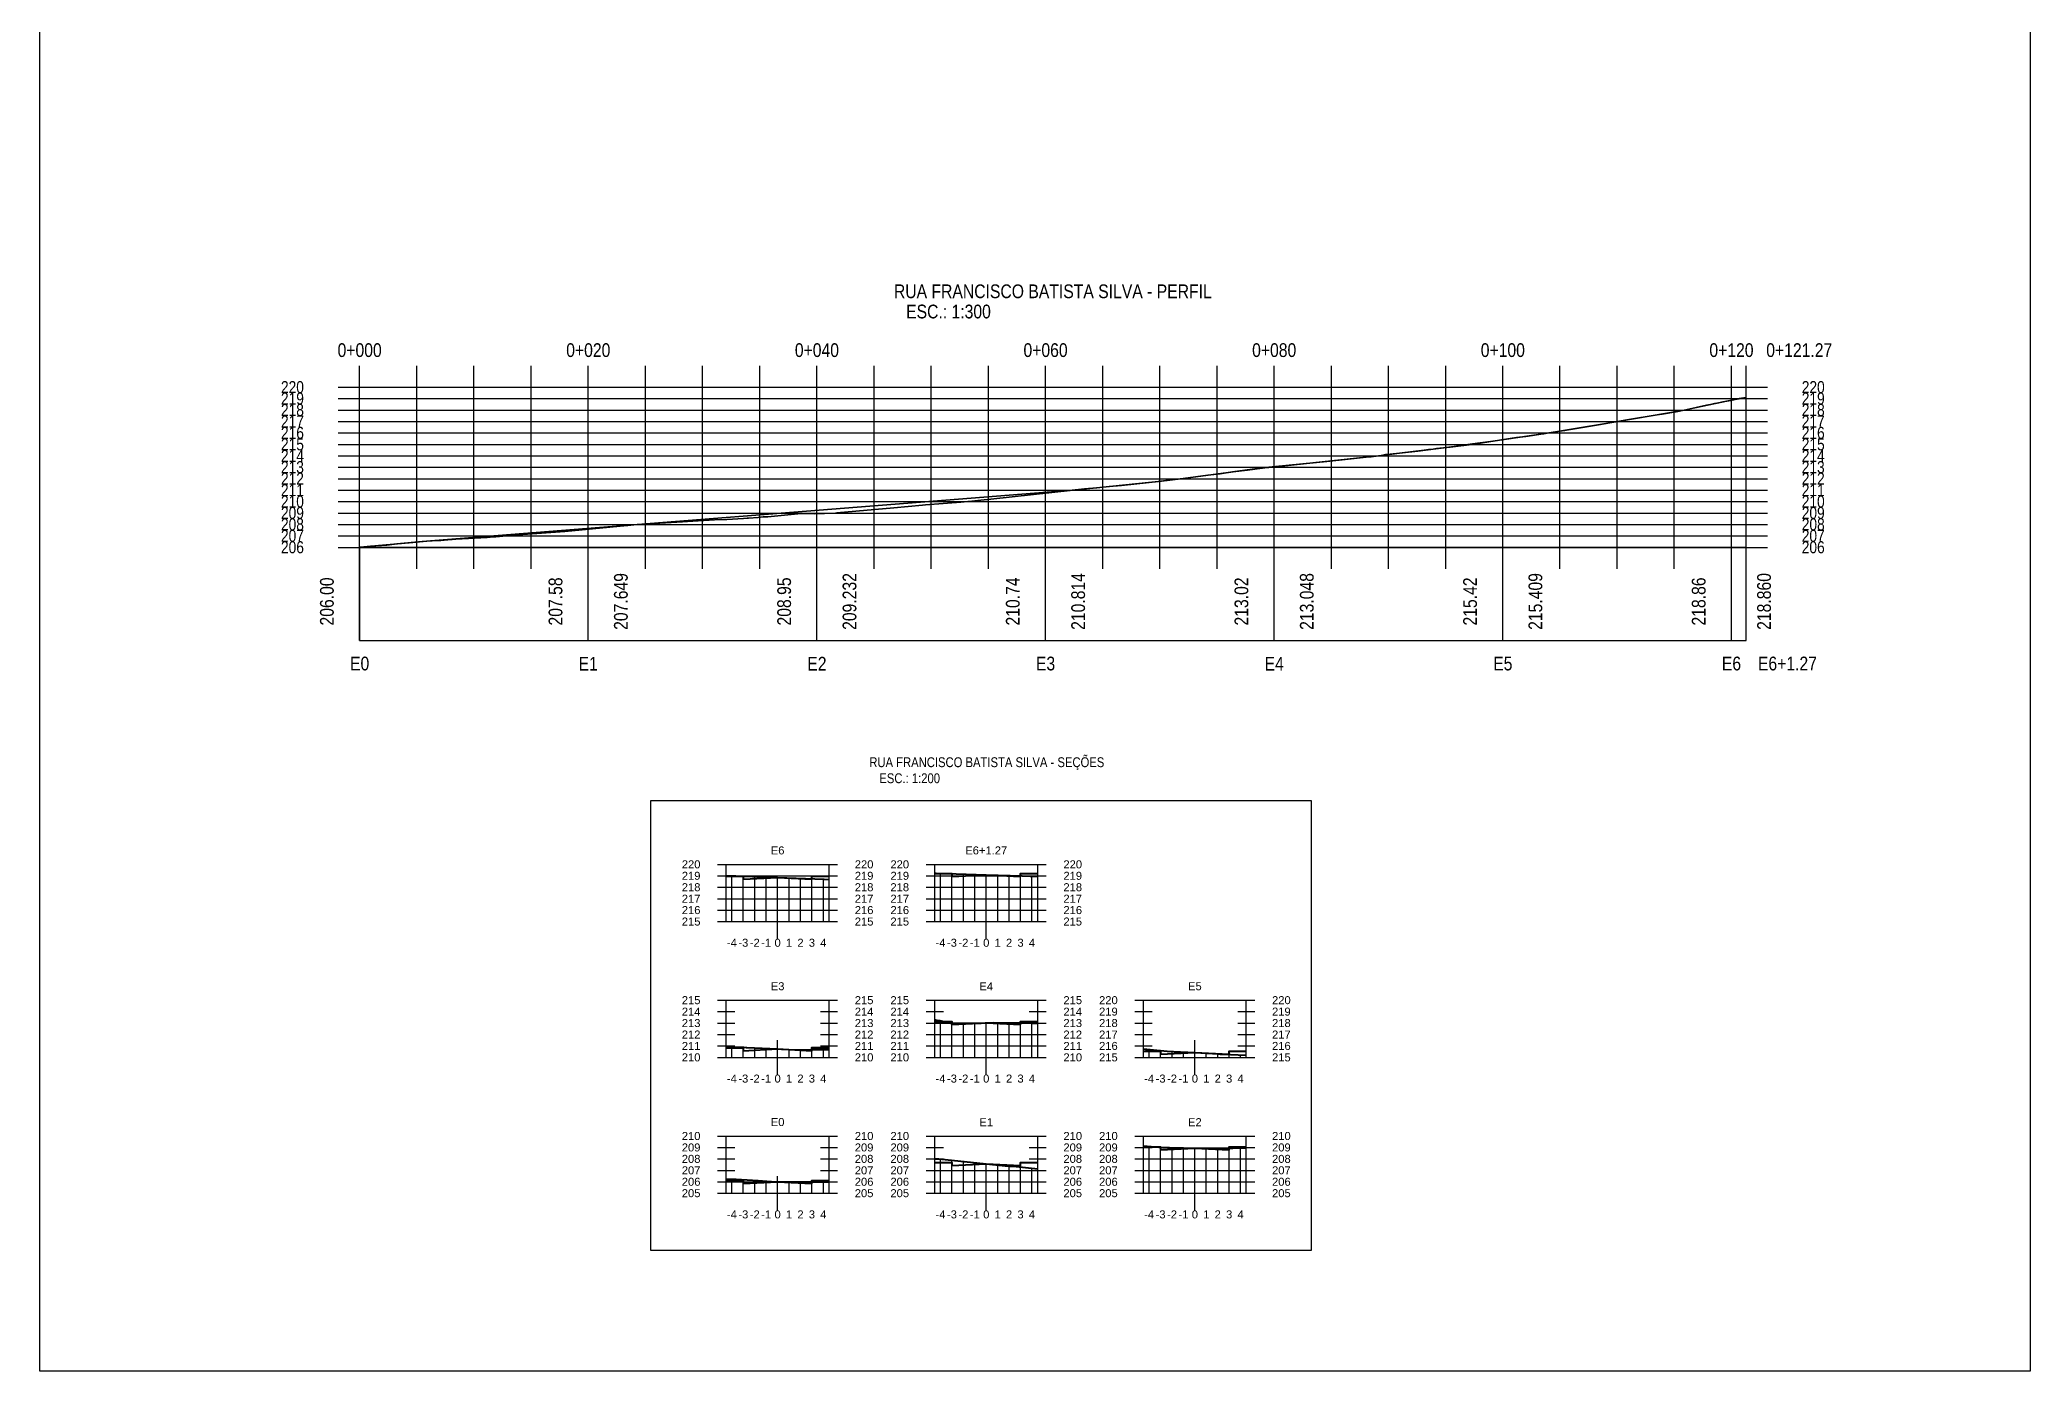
# Model space of a CAD drawing. Header units: feet. Extents: x 203667 to 205527, y 9204857 to 9205156.
# Drawn here: x 204513.6 to 204687.7, y 9204857.3 to 9204973.7 of the extents above; entities that cross this region are included whole.
import ezdxf

# ---------------------------------------------------------------- set-up
doc = ezdxf.new("R2010")
doc.units = ezdxf.units.FT
doc.header["$LTSCALE"] = 0.3
doc.header["$MEASUREMENT"] = 0
for name, color, linetype, lineweight in [('C-ROAD-PROF', 1, 'Continuous', 35), ('Cotas Acessibilidade', 5, 'Continuous', 25), ('Cotas Calçadas', 7, 'Continuous', 25)]:
    doc.layers.add(name, color=color, linetype=linetype, lineweight=lineweight)
for name, color, linetype in [('C-ROAD-PROF-GRID-MAJR', 8, 'Continuous'), ('C-ROAD-PROF-GRID-MINR', 8, 'Continuous'), ('C-ROAD-PROF-TEXT', 7, 'Continuous'), ('C-ROAD-PROF-TICK', 7, 'Continuous'), ('C-ROAD-PROF-TITL', 7, 'Continuous'), ('C-ROAD-PROF-TTLB', 5, 'Continuous'), ('C-ROAD-SCTN-GRID', 7, 'Continuous'), ('C-ROAD-SCTN-TEXT', 7, 'Continuous'), ('C-ROAD-SCTN-TICK', 7, 'Continuous'), ('C-ROAD-SCTN-TITL', 92, 'Continuous'), ('C1-HM-CURVA_MESTRA', 5, 'Continuous')]:
    doc.layers.add(name, color=color, linetype=linetype)
doc.styles.add('Arial', font='arial.ttf')
doc.styles.add('TARCISIO', font='swissci.ttf')

msp = doc.modelspace()

# ---------------------------------------------------------------- linework, layer by layer
at = {"layer": 'C-ROAD-PROF', "color": 1, "linetype": 'Continuous', "lineweight": 35, "flags": 128}
msp.add_lwpolyline([(204541.548, 9204929.373), (204541.638, 9204929.373), (204541.647, 9204929.373), (204542.498, 9204929.469), (204543.929, 9204929.55), (204544.584, 9204929.639), (204544.805, 9204929.666), (204547.024, 9204929.875), (204547.107, 9204929.885), (204547.756, 9204929.93), (204547.896, 9204929.942), (204548.656, 9204929.984), (204549.55, 9204930.043), (204549.656, 9204930.055), (204549.953, 9204930.095), (204552.701, 9204930.231), (204552.973, 9204930.252), (204553.26, 9204930.278), (204553.45, 9204930.292), (204554.394, 9204930.372), (204554.672, 9204930.396), (204555.428, 9204930.453), (204559.487, 9204930.745), (204564.944, 9204931.287), (204564.987, 9204931.291), (204565.066, 9204931.3), (204565.27, 9204931.32), (204565.827, 9204931.372), (204569.798, 9204931.614), (204570.222, 9204931.641), (204572.578, 9204931.769), (204573.658, 9204931.813), (204575.132, 9204931.899), (204575.436, 9204931.921), (204575.557, 9204931.927), (204576.397, 9204931.994), (204576.858, 9204932.027), (204577.245, 9204932.049), (204580.168, 9204932.327), (204581.301, 9204932.312), (204581.848, 9204932.332), (204581.98, 9204932.334), (204582.21, 9204932.337), (204583.169, 9204932.372), (204583.182, 9204932.372), (204583.286, 9204932.376), (204588.285, 9204932.833), (204590.784, 9204933.055), (204591.05, 9204933.078), (204594.124, 9204933.32), (204594.739, 9204933.369), (204594.777, 9204933.37), (204594.843, 9204933.372), (204595.873, 9204933.484), (204596.756, 9204933.594), (204603.971, 9204934.372), (204604.127, 9204934.393), (204604.132, 9204934.393), (204604.14, 9204934.394), (204604.262, 9204934.408), (204604.274, 9204934.408), (204604.54, 9204934.434), (204606.284, 9204934.609), (204611.678, 9204935.168), (204613.368, 9204935.372), (204617.963, 9204935.963), (204618.965, 9204936.093), (204619.216, 9204936.124), (204620.501, 9204936.282), (204621.005, 9204936.366), (204621.067, 9204936.366), (204621.261, 9204936.372), (204621.29, 9204936.374), (204621.333, 9204936.374), (204621.377, 9204936.375), (204621.396, 9204936.375), (204625.733, 9204936.837), (204629.578, 9204937.246), (204630.037, 9204937.294), (204630.242, 9204937.316), (204630.713, 9204937.372), (204630.718, 9204937.372), (204630.734, 9204937.375), (204630.8, 9204937.377), (204631.296, 9204937.481), (204631.686, 9204937.518), (204632.506, 9204937.6), (204634.673, 9204937.878), (204635.059, 9204937.918), (204635.445, 9204937.968), (204635.755, 9204938.007), (204636.929, 9204938.134), (204638.823, 9204938.372), (204642.752, 9204938.982), (204643.562, 9204939.076), (204644.142, 9204939.157), (204644.878, 9204939.264), (204645.136, 9204939.302), (204645.57, 9204939.372), (204646.953, 9204939.586), (204649.907, 9204940.092), (204651.576, 9204940.372), (204652.388, 9204940.511), (204655.226, 9204940.976), (204655.493, 9204941.022), (204655.835, 9204941.082), (204656.643, 9204941.223), (204656.698, 9204941.231), (204656.86, 9204941.252), (204657.407, 9204941.372), (204657.937, 9204941.495), (204662.233, 9204942.372), (204662.822, 9204942.473)], dxfattribs=at)
at = {"layer": 'C-ROAD-PROF', "color": 5, "linetype": 'Continuous', "lineweight": 35, "flags": 128}
msp.add_lwpolyline([(204541.548, 9204929.373), (204542.271, 9204929.447), (204542.521, 9204929.471), (204546.549, 9204929.832), (204547.01, 9204929.871), (204601.703, 9204934.199), (204602.784, 9204934.287), (204603.864, 9204934.378), (204604.945, 9204934.475), (204606.025, 9204934.575), (204607.106, 9204934.679), (204608.186, 9204934.788), (204609.267, 9204934.901), (204610.347, 9204935.019), (204611.428, 9204935.14), (204612.508, 9204935.266), (204613.589, 9204935.396), (204614.669, 9204935.53), (204615.749, 9204935.669), (204616.83, 9204935.812), (204617.91, 9204935.959), (204618.991, 9204936.11), (204620.047, 9204936.26), (204620.254, 9204936.287), (204620.461, 9204936.31), (204626.151, 9204936.889), (204627.743, 9204937.055), (204629.335, 9204937.227), (204630.927, 9204937.406), (204632.519, 9204937.593), (204634.111, 9204937.786), (204635.702, 9204937.986), (204637.294, 9204938.194), (204638.886, 9204938.408), (204640.478, 9204938.629), (204642.07, 9204938.857), (204643.662, 9204939.092), (204645.254, 9204939.334), (204646.846, 9204939.584), (204648.438, 9204939.84), (204650.029, 9204940.103), (204651.621, 9204940.373), (204657.272, 9204941.343), (204657.419, 9204941.37), (204657.566, 9204941.401), (204659.361, 9204941.792), (204659.719, 9204941.869), (204660.076, 9204941.944), (204660.433, 9204942.017), (204660.79, 9204942.088), (204661.147, 9204942.157), (204661.505, 9204942.224), (204661.862, 9204942.289), (204662.219, 9204942.352), (204662.822, 9204942.456)], dxfattribs=at)
at = {"layer": 'C-ROAD-PROF', "color": 5, "linetype": 'Continuous', "lineweight": 40, "ltscale": 2}
for points in [[(204573.601, 9204900.622), (204575.101, 9204900.622), (204575.101, 9204900.363), (204578.11, 9204900.512), (204581.101, 9204900.362), (204581.101, 9204900.628), (204582.601, 9204900.628)], [(204591.851, 9204900.862), (204593.351, 9204900.862), (204593.351, 9204900.603), (204596.36, 9204900.752), (204599.351, 9204900.602), (204599.351, 9204900.868), (204600.851, 9204900.868)], [(204591.851, 9204887.908), (204593.351, 9204887.908), (204593.351, 9204887.649), (204596.36, 9204887.798), (204599.351, 9204887.648), (204599.351, 9204887.914), (204600.851, 9204887.914)], [(204573.601, 9204885.626), (204575.101, 9204885.626), (204575.101, 9204885.366), (204578.11, 9204885.515), (204581.101, 9204885.366), (204581.101, 9204885.631), (204582.601, 9204885.631)], [(204610.101, 9204885.31), (204611.601, 9204885.31), (204611.601, 9204885.051), (204614.61, 9204885.2), (204617.601, 9204885.05), (204617.601, 9204885.315), (204619.101, 9204885.315)], [(204610.101, 9204876.961), (204611.601, 9204876.961), (204611.601, 9204876.702), (204614.61, 9204876.851), (204617.601, 9204876.701), (204617.601, 9204876.967), (204619.101, 9204876.967)], [(204591.851, 9204875.589), (204593.351, 9204875.589), (204593.351, 9204875.33), (204596.36, 9204875.479), (204599.351, 9204875.33), (204599.351, 9204875.595), (204600.851, 9204875.595)], [(204573.601, 9204874.013), (204575.101, 9204874.013), (204575.101, 9204873.754), (204578.11, 9204873.903), (204581.101, 9204873.753), (204581.101, 9204874.019), (204582.601, 9204874.019)]]:
    msp.add_lwpolyline(points, dxfattribs=at)
at = {"layer": 'C-ROAD-PROF-GRID-MAJR', "color": 8, "linetype": 'Continuous', "lineweight": -3}
for p, q in [((204541.548, 9204943.372), (204662.822, 9204943.372)), ((204541.548, 9204929.372), (204541.548, 9204943.372)), ((204561.548, 9204929.372), (204561.548, 9204943.372)), ((204581.548, 9204929.372), (204581.548, 9204943.372)), ((204601.548, 9204929.372), (204601.548, 9204943.372)), ((204621.548, 9204929.372), (204621.548, 9204943.372)), ((204641.548, 9204929.372), (204641.548, 9204943.372)), ((204661.548, 9204929.372), (204661.548, 9204943.372)), ((204662.822, 9204929.372), (204662.822, 9204943.372)), ((204541.548, 9204942.372), (204662.822, 9204942.372)), ((204541.548, 9204941.372), (204662.822, 9204941.372)), ((204541.548, 9204940.372), (204662.822, 9204940.372)), ((204541.548, 9204939.372), (204662.822, 9204939.372)), ((204541.548, 9204938.372), (204662.822, 9204938.372)), ((204541.548, 9204937.372), (204662.822, 9204937.372)), ((204541.548, 9204936.372), (204662.822, 9204936.372)), ((204541.548, 9204935.372), (204662.822, 9204935.372)), ((204541.548, 9204934.372), (204662.822, 9204934.372)), ((204541.548, 9204933.372), (204662.822, 9204933.372)), ((204541.548, 9204932.372), (204662.822, 9204932.372)), ((204541.548, 9204931.372), (204662.822, 9204931.372)), ((204541.548, 9204930.372), (204662.822, 9204930.372)), ((204541.548, 9204929.372), (204662.822, 9204929.372))]:
    msp.add_line(p, q, dxfattribs=at)
at = {"layer": 'C-ROAD-PROF-GRID-MINR', "color": 8, "linetype": 'Continuous', "lineweight": -3}
for p, q in [((204546.548, 9204929.372), (204546.548, 9204943.372)), ((204551.548, 9204929.372), (204551.548, 9204943.372)), ((204556.548, 9204929.372), (204556.548, 9204943.372)), ((204566.548, 9204929.372), (204566.548, 9204943.372)), ((204571.548, 9204929.372), (204571.548, 9204943.372)), ((204576.548, 9204929.372), (204576.548, 9204943.372)), ((204586.548, 9204929.372), (204586.548, 9204943.372)), ((204591.548, 9204929.372), (204591.548, 9204943.372)), ((204596.548, 9204929.372), (204596.548, 9204943.372)), ((204606.548, 9204929.372), (204606.548, 9204943.372)), ((204611.548, 9204929.372), (204611.548, 9204943.372)), ((204616.548, 9204929.372), (204616.548, 9204943.372)), ((204626.548, 9204929.372), (204626.548, 9204943.372)), ((204631.548, 9204929.372), (204631.548, 9204943.372)), ((204636.548, 9204929.372), (204636.548, 9204943.372)), ((204646.548, 9204929.372), (204646.548, 9204943.372)), ((204651.548, 9204929.372), (204651.548, 9204943.372)), ((204656.548, 9204929.372), (204656.548, 9204943.372))]:
    msp.add_line(p, q, dxfattribs=at)
at = {"layer": 'C-ROAD-PROF-TEXT', "color": 7, "linetype": 'Continuous', "lineweight": -3}
for p, q in [((204541.548, 9204941.497), (204541.548, 9204945.247)), ((204546.548, 9204941.497), (204546.548, 9204945.247)), ((204551.548, 9204941.497), (204551.548, 9204945.247)), ((204556.548, 9204941.497), (204556.548, 9204945.247)), ((204561.548, 9204941.497), (204561.548, 9204945.247)), ((204566.548, 9204941.497), (204566.548, 9204945.247)), ((204571.548, 9204941.497), (204571.548, 9204945.247)), ((204576.548, 9204941.497), (204576.548, 9204945.247)), ((204581.548, 9204941.497), (204581.548, 9204945.247)), ((204586.548, 9204941.497), (204586.548, 9204945.247)), ((204591.548, 9204941.497), (204591.548, 9204945.247)), ((204596.548, 9204941.497), (204596.548, 9204945.247)), ((204601.548, 9204941.497), (204601.548, 9204945.247)), ((204606.548, 9204941.497), (204606.548, 9204945.247)), ((204611.548, 9204941.497), (204611.548, 9204945.247)), ((204616.548, 9204941.497), (204616.548, 9204945.247)), ((204621.548, 9204941.497), (204621.548, 9204945.247)), ((204626.548, 9204941.497), (204626.548, 9204945.247)), ((204631.548, 9204941.497), (204631.548, 9204945.247)), ((204636.548, 9204941.497), (204636.548, 9204945.247)), ((204641.548, 9204941.497), (204641.548, 9204945.247)), ((204646.548, 9204941.497), (204646.548, 9204945.247)), ((204651.548, 9204941.497), (204651.548, 9204945.247)), ((204656.548, 9204941.497), (204656.548, 9204945.247)), ((204661.548, 9204941.497), (204661.548, 9204945.247)), ((204662.822, 9204941.497), (204662.822, 9204945.247)), ((204539.673, 9204943.372), (204543.423, 9204943.372)), ((204660.947, 9204943.372), (204664.697, 9204943.372)), ((204539.673, 9204942.372), (204543.423, 9204942.372)), ((204539.673, 9204941.372), (204543.423, 9204941.372)), ((204660.947, 9204942.372), (204664.697, 9204942.372)), ((204660.947, 9204941.372), (204664.697, 9204941.372)), ((204539.673, 9204940.372), (204543.423, 9204940.372)), ((204660.947, 9204940.372), (204664.697, 9204940.372)), ((204539.673, 9204939.372), (204543.423, 9204939.372)), ((204539.673, 9204938.372), (204543.423, 9204938.372)), ((204660.947, 9204939.372), (204664.697, 9204939.372)), ((204660.947, 9204938.372), (204664.697, 9204938.372)), ((204539.673, 9204937.372), (204543.423, 9204937.372)), ((204539.673, 9204936.372), (204543.423, 9204936.372)), ((204660.947, 9204937.372), (204664.697, 9204937.372)), ((204660.947, 9204936.372), (204664.697, 9204936.372)), ((204539.673, 9204935.372), (204543.423, 9204935.372)), ((204539.673, 9204934.372), (204543.423, 9204934.372)), ((204660.947, 9204935.372), (204664.697, 9204935.372)), ((204660.947, 9204934.372), (204664.697, 9204934.372)), ((204539.673, 9204933.372), (204543.423, 9204933.372)), ((204660.947, 9204933.372), (204664.697, 9204933.372)), ((204539.673, 9204932.372), (204543.423, 9204932.372)), ((204539.673, 9204931.372), (204543.423, 9204931.372)), ((204541.548, 9204927.497), (204541.548, 9204931.247)), ((204546.548, 9204927.497), (204546.548, 9204931.247)), ((204551.548, 9204927.497), (204551.548, 9204931.247)), ((204556.548, 9204927.497), (204556.548, 9204931.247)), ((204561.548, 9204927.497), (204561.548, 9204931.247)), ((204566.548, 9204927.497), (204566.548, 9204931.247)), ((204571.548, 9204927.497), (204571.548, 9204931.247)), ((204576.548, 9204927.497), (204576.548, 9204931.247)), ((204581.548, 9204927.497), (204581.548, 9204931.247)), ((204586.548, 9204927.497), (204586.548, 9204931.247)), ((204591.548, 9204927.497), (204591.548, 9204931.247)), ((204596.548, 9204927.497), (204596.548, 9204931.247)), ((204601.548, 9204927.497), (204601.548, 9204931.247)), ((204606.548, 9204927.497), (204606.548, 9204931.247)), ((204611.548, 9204927.497), (204611.548, 9204931.247)), ((204616.548, 9204927.497), (204616.548, 9204931.247)), ((204621.548, 9204927.497), (204621.548, 9204931.247)), ((204626.548, 9204927.497), (204626.548, 9204931.247)), ((204631.548, 9204927.497), (204631.548, 9204931.247)), ((204636.548, 9204927.497), (204636.548, 9204931.247)), ((204641.548, 9204927.497), (204641.548, 9204931.247)), ((204646.548, 9204927.497), (204646.548, 9204931.247)), ((204651.548, 9204927.497), (204651.548, 9204931.247)), ((204656.548, 9204927.497), (204656.548, 9204931.247)), ((204660.947, 9204932.372), (204664.697, 9204932.372)), ((204660.947, 9204931.372), (204664.697, 9204931.372)), ((204661.548, 9204927.497), (204661.548, 9204931.247)), ((204662.822, 9204927.497), (204662.822, 9204931.247)), ((204539.673, 9204930.372), (204543.423, 9204930.372)), ((204539.673, 9204929.372), (204543.423, 9204929.372)), ((204660.947, 9204930.372), (204664.697, 9204930.372)), ((204660.947, 9204929.372), (204664.697, 9204929.372))]:
    msp.add_line(p, q, dxfattribs=at)
at = {"layer": 'C-ROAD-PROF-TICK', "color": 7, "linetype": 'Continuous', "lineweight": -3}
for p, q in [((204541.548, 9204921.222), (204541.548, 9204929.372)), ((204561.548, 9204921.222), (204561.548, 9204929.372)), ((204581.548, 9204921.222), (204581.548, 9204929.372)), ((204601.548, 9204921.222), (204601.548, 9204929.372)), ((204621.548, 9204921.222), (204621.548, 9204929.372)), ((204641.548, 9204921.222), (204641.548, 9204929.372)), ((204661.548, 9204921.222), (204661.548, 9204929.372)), ((204662.822, 9204921.222), (204662.822, 9204929.372))]:
    msp.add_line(p, q, dxfattribs=at)
at = {"layer": 'C-ROAD-PROF-TTLB', "color": 5, "linetype": 'Continuous', "lineweight": -3}
for p, q in [((204541.548, 9204929.372), (204541.548, 9204943.372)), ((204541.548, 9204943.372), (204662.822, 9204943.372)), ((204662.822, 9204929.372), (204662.822, 9204943.372)), ((204541.548, 9204929.372), (204662.822, 9204929.372)), ((204573.61, 9204896.652), (204573.61, 9204901.652)), ((204573.61, 9204901.652), (204582.61, 9204901.652)), ((204582.61, 9204896.652), (204582.61, 9204901.652)), ((204591.86, 9204896.652), (204591.86, 9204901.652)), ((204591.86, 9204901.652), (204600.86, 9204901.652)), ((204600.86, 9204896.652), (204600.86, 9204901.652)), ((204573.61, 9204896.652), (204582.61, 9204896.652)), ((204591.86, 9204896.652), (204600.86, 9204896.652)), ((204573.61, 9204884.777), (204573.61, 9204889.777)), ((204573.61, 9204889.777), (204582.61, 9204889.777)), ((204582.61, 9204884.777), (204582.61, 9204889.777)), ((204591.86, 9204884.777), (204591.86, 9204889.777)), ((204591.86, 9204889.777), (204600.86, 9204889.777)), ((204600.86, 9204884.777), (204600.86, 9204889.777)), ((204610.11, 9204884.777), (204610.11, 9204889.777)), ((204610.11, 9204889.777), (204619.11, 9204889.777)), ((204619.11, 9204884.777), (204619.11, 9204889.777)), ((204573.61, 9204884.777), (204582.61, 9204884.777)), ((204591.86, 9204884.777), (204600.86, 9204884.777)), ((204610.11, 9204884.777), (204619.11, 9204884.777)), ((204573.61, 9204872.902), (204573.61, 9204877.902)), ((204573.61, 9204877.902), (204582.61, 9204877.902)), ((204582.61, 9204872.902), (204582.61, 9204877.902)), ((204591.86, 9204872.902), (204591.86, 9204877.902)), ((204591.86, 9204877.902), (204600.86, 9204877.902)), ((204600.86, 9204872.902), (204600.86, 9204877.902)), ((204610.11, 9204872.902), (204610.11, 9204877.902)), ((204610.11, 9204877.902), (204619.11, 9204877.902)), ((204619.11, 9204872.902), (204619.11, 9204877.902)), ((204573.61, 9204872.902), (204582.61, 9204872.902)), ((204591.86, 9204872.902), (204600.86, 9204872.902)), ((204610.11, 9204872.902), (204619.11, 9204872.902))]:
    msp.add_line(p, q, dxfattribs=at)
msp.add_3dface([(204541.548, 9204921.222), (204662.822, 9204921.222), (204662.822, 9204929.372), (204541.548, 9204929.372)], dxfattribs=at)
at = {"layer": 'C-ROAD-SCTN-GRID', "color": 251, "linetype": 'Continuous', "lineweight": -3}
for p, q in [((204573.61, 9204900.652), (204582.61, 9204900.652)), ((204573.61, 9204899.652), (204582.61, 9204899.652)), ((204574.11, 9204896.652), (204574.11, 9204900.663)), ((204575.11, 9204896.652), (204575.11, 9204900.627)), ((204576.11, 9204896.652), (204576.11, 9204900.588)), ((204577.11, 9204896.652), (204577.11, 9204900.55)), ((204578.11, 9204896.652), (204578.11, 9204900.512)), ((204579.11, 9204896.652), (204579.11, 9204900.474)), ((204580.11, 9204896.652), (204580.11, 9204900.435)), ((204581.11, 9204896.652), (204581.11, 9204900.397)), ((204582.11, 9204896.652), (204582.11, 9204900.359)), ((204591.86, 9204900.652), (204600.86, 9204900.652)), ((204591.86, 9204899.652), (204600.86, 9204899.652)), ((204592.36, 9204896.652), (204592.36, 9204900.88)), ((204593.36, 9204896.652), (204593.36, 9204900.848)), ((204594.36, 9204896.652), (204594.36, 9204900.816)), ((204595.36, 9204896.652), (204595.36, 9204900.784)), ((204596.36, 9204896.652), (204596.36, 9204900.752)), ((204597.36, 9204896.652), (204597.36, 9204900.72)), ((204598.36, 9204896.652), (204598.36, 9204900.688)), ((204599.36, 9204896.652), (204599.36, 9204900.656)), ((204600.36, 9204896.652), (204600.36, 9204900.619)), ((204573.61, 9204898.652), (204582.61, 9204898.652)), ((204591.86, 9204898.652), (204600.86, 9204898.652)), ((204573.61, 9204897.652), (204582.61, 9204897.652)), ((204573.61, 9204896.652), (204582.61, 9204896.652)), ((204591.86, 9204897.652), (204600.86, 9204897.652)), ((204591.86, 9204896.652), (204600.86, 9204896.652)), ((204573.61, 9204889.777), (204582.61, 9204889.777)), ((204610.11, 9204889.777), (204619.11, 9204889.777)), ((204591.86, 9204887.777), (204593.24, 9204887.777)), ((204592.36, 9204884.777), (204592.36, 9204887.983)), ((204593.36, 9204884.777), (204593.36, 9204887.77)), ((204594.36, 9204884.777), (204594.36, 9204887.762)), ((204595.36, 9204884.777), (204595.36, 9204887.77)), ((204595.791, 9204887.777), (204600.86, 9204887.777)), ((204596.36, 9204884.777), (204596.36, 9204887.795)), ((204597.36, 9204884.777), (204597.36, 9204887.817)), ((204598.36, 9204884.777), (204598.36, 9204887.815)), ((204599.36, 9204884.777), (204599.36, 9204887.801)), ((204600.36, 9204884.777), (204600.36, 9204887.778)), ((204574.11, 9204884.777), (204574.11, 9204885.704)), ((204575.11, 9204884.777), (204575.11, 9204885.669)), ((204576.11, 9204884.777), (204576.11, 9204885.619)), ((204577.11, 9204884.777), (204577.11, 9204885.567)), ((204591.86, 9204886.777), (204600.86, 9204886.777)), ((204591.86, 9204885.777), (204600.86, 9204885.777)), ((204573.61, 9204884.777), (204582.61, 9204884.777)), ((204578.11, 9204884.777), (204578.11, 9204885.515)), ((204579.11, 9204884.777), (204579.11, 9204885.474)), ((204580.11, 9204884.777), (204580.11, 9204885.454)), ((204581.11, 9204884.777), (204581.11, 9204885.457)), ((204582.11, 9204884.777), (204582.11, 9204885.463)), ((204591.86, 9204884.777), (204600.86, 9204884.777)), ((204610.11, 9204884.777), (204619.11, 9204884.777)), ((204610.61, 9204884.777), (204610.61, 9204885.478)), ((204611.61, 9204884.777), (204611.61, 9204885.387)), ((204612.61, 9204884.777), (204612.61, 9204885.303)), ((204613.61, 9204884.777), (204613.61, 9204885.25)), ((204614.61, 9204884.777), (204614.61, 9204885.2)), ((204615.61, 9204884.777), (204615.61, 9204885.149)), ((204616.61, 9204884.777), (204616.61, 9204885.085)), ((204617.61, 9204884.777), (204617.61, 9204885.037)), ((204618.61, 9204884.777), (204618.61, 9204884.995)), ((204610.61, 9204872.902), (204610.61, 9204877.011)), ((204611.61, 9204872.902), (204611.61, 9204876.922)), ((204612.61, 9204872.902), (204612.61, 9204876.894)), ((204613.61, 9204872.902), (204613.61, 9204876.871)), ((204614.61, 9204872.902), (204614.61, 9204876.851)), ((204615.61, 9204872.902), (204615.61, 9204876.848)), ((204616.61, 9204872.902), (204616.61, 9204876.844)), ((204617.61, 9204872.902), (204617.61, 9204876.836)), ((204618.61, 9204872.902), (204618.61, 9204876.848)), ((204591.86, 9204875.902), (204592.21, 9204875.902)), ((204592.36, 9204872.902), (204592.36, 9204875.887)), ((204593.36, 9204872.902), (204593.36, 9204875.785)), ((204594.36, 9204872.902), (204594.36, 9204875.683)), ((204595.36, 9204872.902), (204595.36, 9204875.581)), ((204596.36, 9204872.902), (204596.36, 9204875.479)), ((204597.36, 9204872.902), (204597.36, 9204875.377)), ((204598.36, 9204872.902), (204598.36, 9204875.276)), ((204599.36, 9204872.902), (204599.36, 9204875.188)), ((204600.36, 9204872.902), (204600.36, 9204875.09)), ((204610.11, 9204875.902), (204619.11, 9204875.902)), ((204573.61, 9204873.902), (204582.61, 9204873.902)), ((204574.11, 9204872.902), (204574.11, 9204874.137)), ((204575.11, 9204872.902), (204575.11, 9204874.089)), ((204576.11, 9204872.902), (204576.11, 9204874.025)), ((204577.11, 9204872.902), (204577.11, 9204873.959)), ((204578.11, 9204872.902), (204578.11, 9204873.903)), ((204579.11, 9204872.902), (204579.11, 9204873.9)), ((204580.11, 9204872.902), (204580.11, 9204873.899)), ((204581.11, 9204872.902), (204581.11, 9204873.898)), ((204582.11, 9204872.902), (204582.11, 9204873.897)), ((204591.86, 9204874.902), (204600.86, 9204874.902)), ((204591.86, 9204873.902), (204600.86, 9204873.902)), ((204610.11, 9204874.902), (204619.11, 9204874.902)), ((204610.11, 9204873.902), (204619.11, 9204873.902)), ((204573.61, 9204872.902), (204582.61, 9204872.902)), ((204591.86, 9204872.902), (204600.86, 9204872.902)), ((204610.11, 9204872.902), (204619.11, 9204872.902))]:
    msp.add_line(p, q, dxfattribs=at)
at = {"layer": 'C-ROAD-SCTN-TICK', "color": 7, "linetype": 'Continuous', "lineweight": -3}
for p, q in [((204572.86, 9204901.652), (204574.36, 9204901.652)), ((204581.86, 9204901.652), (204583.36, 9204901.652)), ((204591.11, 9204901.652), (204592.61, 9204901.652)), ((204600.11, 9204901.652), (204601.61, 9204901.652)), ((204572.86, 9204900.652), (204574.36, 9204900.652)), ((204572.86, 9204899.652), (204574.36, 9204899.652)), ((204581.86, 9204900.652), (204583.36, 9204900.652)), ((204581.86, 9204899.652), (204583.36, 9204899.652)), ((204591.11, 9204900.652), (204592.61, 9204900.652)), ((204591.11, 9204899.652), (204592.61, 9204899.652)), ((204600.11, 9204900.652), (204601.61, 9204900.652)), ((204600.11, 9204899.652), (204601.61, 9204899.652)), ((204572.86, 9204898.652), (204574.36, 9204898.652)), ((204578.11, 9204895.152), (204578.11, 9204898.152)), ((204581.86, 9204898.652), (204583.36, 9204898.652)), ((204591.11, 9204898.652), (204592.61, 9204898.652)), ((204596.36, 9204895.152), (204596.36, 9204898.152)), ((204600.11, 9204898.652), (204601.61, 9204898.652)), ((204572.86, 9204897.652), (204574.36, 9204897.652)), ((204572.86, 9204896.652), (204574.36, 9204896.652)), ((204581.86, 9204897.652), (204583.36, 9204897.652)), ((204581.86, 9204896.652), (204583.36, 9204896.652)), ((204591.11, 9204897.652), (204592.61, 9204897.652)), ((204591.11, 9204896.652), (204592.61, 9204896.652)), ((204600.11, 9204897.652), (204601.61, 9204897.652)), ((204600.11, 9204896.652), (204601.61, 9204896.652)), ((204572.86, 9204889.777), (204574.36, 9204889.777)), ((204581.86, 9204889.777), (204583.36, 9204889.777)), ((204591.11, 9204889.777), (204592.61, 9204889.777)), ((204600.11, 9204889.777), (204601.61, 9204889.777)), ((204609.36, 9204889.777), (204610.86, 9204889.777)), ((204618.36, 9204889.777), (204619.86, 9204889.777)), ((204572.86, 9204888.777), (204574.36, 9204888.777)), ((204572.86, 9204887.777), (204574.36, 9204887.777)), ((204581.86, 9204888.777), (204583.36, 9204888.777)), ((204581.86, 9204887.777), (204583.36, 9204887.777)), ((204591.11, 9204888.777), (204592.61, 9204888.777)), ((204591.11, 9204887.777), (204592.61, 9204887.777)), ((204600.11, 9204888.777), (204601.61, 9204888.777)), ((204600.11, 9204887.777), (204601.61, 9204887.777)), ((204609.36, 9204888.777), (204610.86, 9204888.777)), ((204609.36, 9204887.777), (204610.86, 9204887.777)), ((204618.36, 9204888.777), (204619.86, 9204888.777)), ((204618.36, 9204887.777), (204619.86, 9204887.777)), ((204572.86, 9204886.777), (204574.36, 9204886.777)), ((204572.86, 9204885.777), (204574.36, 9204885.777)), ((204578.11, 9204883.277), (204578.11, 9204886.277)), ((204581.86, 9204886.777), (204583.36, 9204886.777)), ((204581.86, 9204885.777), (204583.36, 9204885.777)), ((204591.11, 9204886.777), (204592.61, 9204886.777)), ((204591.11, 9204885.777), (204592.61, 9204885.777)), ((204596.36, 9204883.277), (204596.36, 9204886.277)), ((204600.11, 9204886.777), (204601.61, 9204886.777)), ((204600.11, 9204885.777), (204601.61, 9204885.777)), ((204609.36, 9204886.777), (204610.86, 9204886.777)), ((204609.36, 9204885.777), (204610.86, 9204885.777)), ((204614.61, 9204883.277), (204614.61, 9204886.277)), ((204618.36, 9204886.777), (204619.86, 9204886.777)), ((204618.36, 9204885.777), (204619.86, 9204885.777)), ((204572.86, 9204884.777), (204574.36, 9204884.777)), ((204581.86, 9204884.777), (204583.36, 9204884.777)), ((204591.11, 9204884.777), (204592.61, 9204884.777)), ((204600.11, 9204884.777), (204601.61, 9204884.777)), ((204609.36, 9204884.777), (204610.86, 9204884.777)), ((204618.36, 9204884.777), (204619.86, 9204884.777)), ((204572.86, 9204877.902), (204574.36, 9204877.902)), ((204572.86, 9204876.902), (204574.36, 9204876.902)), ((204581.86, 9204877.902), (204583.36, 9204877.902)), ((204581.86, 9204876.902), (204583.36, 9204876.902)), ((204591.11, 9204877.902), (204592.61, 9204877.902)), ((204591.11, 9204876.902), (204592.61, 9204876.902)), ((204600.11, 9204877.902), (204601.61, 9204877.902)), ((204600.11, 9204876.902), (204601.61, 9204876.902)), ((204609.36, 9204877.902), (204610.86, 9204877.902)), ((204609.36, 9204876.902), (204610.86, 9204876.902)), ((204618.36, 9204877.902), (204619.86, 9204877.902)), ((204618.36, 9204876.902), (204619.86, 9204876.902)), ((204572.86, 9204875.902), (204574.36, 9204875.902)), ((204581.86, 9204875.902), (204583.36, 9204875.902)), ((204591.11, 9204875.902), (204592.61, 9204875.902)), ((204600.11, 9204875.902), (204601.61, 9204875.902)), ((204609.36, 9204875.902), (204610.86, 9204875.902)), ((204618.36, 9204875.902), (204619.86, 9204875.902)), ((204572.86, 9204874.902), (204574.36, 9204874.902)), ((204572.86, 9204873.902), (204574.36, 9204873.902)), ((204578.11, 9204871.402), (204578.11, 9204874.402)), ((204581.86, 9204874.902), (204583.36, 9204874.902)), ((204581.86, 9204873.902), (204583.36, 9204873.902)), ((204591.11, 9204874.902), (204592.61, 9204874.902)), ((204591.11, 9204873.902), (204592.61, 9204873.902)), ((204596.36, 9204871.402), (204596.36, 9204874.402)), ((204600.11, 9204874.902), (204601.61, 9204874.902)), ((204600.11, 9204873.902), (204601.61, 9204873.902)), ((204609.36, 9204874.902), (204610.86, 9204874.902)), ((204609.36, 9204873.902), (204610.86, 9204873.902)), ((204614.61, 9204871.402), (204614.61, 9204874.402)), ((204618.36, 9204874.902), (204619.86, 9204874.902)), ((204618.36, 9204873.902), (204619.86, 9204873.902)), ((204572.86, 9204872.902), (204574.36, 9204872.902)), ((204581.86, 9204872.902), (204583.36, 9204872.902)), ((204591.11, 9204872.902), (204592.61, 9204872.902)), ((204600.11, 9204872.902), (204601.61, 9204872.902)), ((204609.36, 9204872.902), (204610.86, 9204872.902)), ((204618.36, 9204872.902), (204619.86, 9204872.902))]:
    msp.add_line(p, q, dxfattribs=at)
at = {"layer": 'C1-HM-CURVA_MESTRA', "color": 1, "linetype": 'Continuous', "lineweight": 40}
for points in [[(204573.61, 9204900.679), (204574.45, 9204900.652), (204578.11, 9204900.512), (204582.193, 9204900.356), (204582.61, 9204900.33)], [(204591.86, 9204900.892), (204591.973, 9204900.892), (204596.36, 9204900.752), (204599.502, 9204900.652), (204600.86, 9204900.6)], [(204591.86, 9204888.064), (204591.922, 9204888.061), (204592.157, 9204888.013), (204592.286, 9204888.001), (204593.24, 9204887.777), (204593.586, 9204887.758), (204593.602, 9204887.758), (204593.616, 9204887.758), (204594.006, 9204887.757), (204594.368, 9204887.762), (204594.44, 9204887.762), (204594.575, 9204887.764), (204594.723, 9204887.767), (204594.801, 9204887.766), (204595.195, 9204887.769), (204595.357, 9204887.77), (204595.791, 9204887.777), (204595.851, 9204887.778), (204595.928, 9204887.778), (204596.252, 9204887.792), (204596.36, 9204887.795), (204597.001, 9204887.817), (204598.533, 9204887.815), (204600.111, 9204887.788), (204600.115, 9204887.788), (204600.129, 9204887.787), (204600.134, 9204887.787), (204600.336, 9204887.778), (204600.517, 9204887.779), (204600.631, 9204887.777), (204600.721, 9204887.776), (204600.86, 9204887.771)], [(204573.61, 9204885.733), (204574.249, 9204885.695), (204574.702, 9204885.68), (204575.142, 9204885.668), (204575.361, 9204885.655), (204575.429, 9204885.654), (204578.11, 9204885.515), (204578.451, 9204885.498), (204579.694, 9204885.453), (204581.137, 9204885.457), (204582.608, 9204885.467), (204582.61, 9204885.467)], [(204610.11, 9204885.528), (204610.292, 9204885.509), (204610.404, 9204885.497), (204612.175, 9204885.335), (204612.741, 9204885.294), (204614.61, 9204885.2), (204616.155, 9204885.122), (204616.61, 9204885.085), (204616.827, 9204885.072), (204617.028, 9204885.062), (204619.11, 9204884.973)], [(204610.11, 9204877.056), (204611.78, 9204876.907), (204611.849, 9204876.906), (204612.383, 9204876.902), (204612.973, 9204876.881), (204613.625, 9204876.871), (204614.025, 9204876.857), (204614.103, 9204876.854), (204614.199, 9204876.85), (204614.295, 9204876.852), (204614.61, 9204876.851), (204616.481, 9204876.845), (204617.927, 9204876.833), (204619.11, 9204876.858)], [(204591.86, 9204875.923), (204592.21, 9204875.902), (204596.36, 9204875.479), (204598.308, 9204875.281), (204598.503, 9204875.264), (204598.965, 9204875.227), (204600.86, 9204875.041)], [(204573.61, 9204874.151), (204573.789, 9204874.144), (204574.16, 9204874.136), (204574.234, 9204874.136), (204574.359, 9204874.133), (204574.453, 9204874.129), (204574.491, 9204874.129), (204576.405, 9204874.006), (204577.94, 9204873.903), (204577.959, 9204873.903), (204578.11, 9204873.903), (204578.476, 9204873.902), (204578.483, 9204873.902), (204578.486, 9204873.902), (204578.51, 9204873.902), (204578.513, 9204873.902), (204578.52, 9204873.902), (204578.594, 9204873.902), (204578.691, 9204873.901), (204578.964, 9204873.9), (204579.047, 9204873.9), (204579.109, 9204873.9), (204579.492, 9204873.9), (204582.61, 9204873.896)]]:
    msp.add_lwpolyline(points, dxfattribs=at)
at = {"layer": 'Cotas Acessibilidade'}
msp.add_lwpolyline([(204567.024, 9204907.24), (204624.769, 9204907.24), (204624.769, 9204867.884), (204567.024, 9204867.884)], close=True, dxfattribs=at)
at = {"layer": 'Cotas Calçadas'}
msp.add_lwpolyline([(204513.571, 9205090.138), (204687.679, 9205090.138), (204687.679, 9204857.346), (204513.571, 9204857.346)], close=True, dxfattribs=at)

# ---------------------------------------------------------------- texts
at = {"layer": 'C-ROAD-PROF-TEXT', "color": 7, "linetype": 'Continuous', "lineweight": -3, "char_height": 1.2, "attachment_point": 8, "line_spacing_factor": 1.2, "style": 'TARCISIO'}
for s, insert in [('0+000', (204541.548, 9204945.997)), ('0+020', (204561.548, 9204945.997)), ('0+040', (204581.548, 9204945.997)), ('0+060', (204601.548, 9204945.997)), ('0+080', (204621.548, 9204945.997)), ('0+100', (204641.548, 9204945.997)), ('0+120', (204661.548, 9204945.997)), ('0+121.27', (204667.477, 9204945.997)), ('E0', (204541.548, 9204918.597)), ('E1', (204561.548, 9204918.597)), ('E2', (204581.548, 9204918.597)), ('E3', (204601.548, 9204918.597)), ('E4', (204621.548, 9204918.597)), ('E5', (204641.548, 9204918.597)), ('E6', (204661.548, 9204918.597)), ('E6+1.27', (204666.443, 9204918.597))]:
    msp.add_mtext(s, dxfattribs=dict(at, insert=insert))
at = {"layer": 'C-ROAD-PROF-TEXT', "color": 7, "linetype": 'Continuous', "lineweight": -3, "char_height": 1.05, "style": 'TARCISIO'}
for s, insert, attachment_point in [('220', (204536.673, 9204943.372), 6), ('220', (204667.697, 9204943.372), 4), ('219', (204536.673, 9204942.372), 6), ('218', (204536.673, 9204941.372), 6), ('219', (204667.697, 9204942.372), 4), ('218', (204667.697, 9204941.372), 4), ('217', (204536.673, 9204940.372), 6), ('216', (204536.673, 9204939.372), 6), ('217', (204667.697, 9204940.372), 4), ('216', (204667.697, 9204939.372), 4), ('215', (204536.673, 9204938.372), 6), ('214', (204536.673, 9204937.372), 6), ('215', (204667.697, 9204938.372), 4), ('214', (204667.697, 9204937.372), 4), ('213', (204536.673, 9204936.372), 6), ('213', (204667.697, 9204936.372), 4), ('212', (204536.673, 9204935.372), 6), ('211', (204536.673, 9204934.372), 6), ('212', (204667.697, 9204935.372), 4), ('211', (204667.697, 9204934.372), 4), ('210', (204536.673, 9204933.372), 6), ('209', (204536.673, 9204932.372), 6), ('210', (204667.697, 9204933.372), 4), ('209', (204667.697, 9204932.372), 4), ('208', (204536.673, 9204931.372), 6), ('207', (204536.673, 9204930.372), 6), ('208', (204667.697, 9204931.372), 4), ('207', (204667.697, 9204930.372), 4), ('206', (204536.673, 9204929.372), 6), ('206', (204667.697, 9204929.372), 4)]:
    msp.add_mtext(s, dxfattribs=dict(at, insert=insert, attachment_point=attachment_point))
at = {"layer": 'C-ROAD-PROF-TEXT', "color": 1, "linetype": 'Continuous', "lineweight": -3, "char_height": 1.2, "attachment_point": 8, "rotation": 90, "style": 'TARCISIO'}
for s, insert in [('206.00', (204539.298, 9204924.638)), ('207.58', (204559.298, 9204924.638)), ('208.95', (204579.298, 9204924.638)), ('210.74', (204599.298, 9204924.638)), ('213.02', (204619.298, 9204924.638)), ('215.42', (204639.298, 9204924.638)), ('218.86', (204659.298, 9204924.638))]:
    msp.add_mtext(s, dxfattribs=dict(at, insert=insert))
at = {"layer": 'C-ROAD-PROF-TEXT', "color": 5, "linetype": 'Continuous', "lineweight": -3, "char_height": 1.2, "attachment_point": 2, "rotation": 90, "style": 'TARCISIO'}
for s, insert in [('207.649', (204563.798, 9204924.638)), ('209.232', (204583.798, 9204924.638)), ('210.814', (204603.798, 9204924.638)), ('213.048', (204623.798, 9204924.638)), ('215.409', (204643.798, 9204924.638)), ('218.860', (204663.798, 9204924.638))]:
    msp.add_mtext(s, dxfattribs=dict(at, insert=insert))
at = {"layer": 'C-ROAD-PROF-TITL', "color": 7, "linetype": 'Continuous', "lineweight": -3, "attachment_point": 8, "line_spacing_factor": 1.2, "style": 'TARCISIO'}
for s, insert, char_height in [('RUA FRANCISCO BATISTA SILVA - PERFIL', (204602.185, 9204951.139), 1.2), ('ESC.: 1:300', (204593.057, 9204949.372), 1.2), ('RUA FRANCISCO BATISTA SILVA - SEÇÕES', (204596.409, 9204909.892), 0.85913), ('ESC.: 1:200', (204589.662, 9204908.744), 0.85913)]:
    msp.add_mtext(s, dxfattribs=dict(at, insert=insert, char_height=char_height))
at = {"layer": 'C-ROAD-SCTN-TEXT', "color": 7, "linetype": 'Continuous', "lineweight": -3, "char_height": 0.7, "style": 'Arial'}
for s, insert, attachment_point in [('220', (204571.36, 9204901.652), 6), ('220', (204584.86, 9204901.652), 4), ('220', (204589.61, 9204901.652), 6), ('220', (204603.11, 9204901.652), 4), ('219', (204571.36, 9204900.652), 6), ('218', (204571.36, 9204899.652), 6), ('219', (204584.86, 9204900.652), 4), ('218', (204584.86, 9204899.652), 4), ('219', (204589.61, 9204900.652), 6), ('218', (204589.61, 9204899.652), 6), ('219', (204603.11, 9204900.652), 4), ('218', (204603.11, 9204899.652), 4), ('217', (204571.36, 9204898.652), 6), ('216', (204571.36, 9204897.652), 6), ('217', (204584.86, 9204898.652), 4), ('216', (204584.86, 9204897.652), 4), ('217', (204589.61, 9204898.652), 6), ('216', (204589.61, 9204897.652), 6), ('217', (204603.11, 9204898.652), 4), ('216', (204603.11, 9204897.652), 4), ('215', (204571.36, 9204896.652), 6), ('215', (204584.86, 9204896.652), 4), ('215', (204589.61, 9204896.652), 6), ('215', (204603.11, 9204896.652), 4), ('-4', (204574.11, 9204895.152), 2), ('-3', (204575.11, 9204895.152), 2), ('-2', (204576.11, 9204895.152), 2), ('-1', (204577.11, 9204895.152), 2), ('0', (204578.11, 9204895.152), 2), ('0', (204578.11, 9204895.152), 2), ('1', (204579.11, 9204895.152), 2), ('2', (204580.11, 9204895.152), 2), ('3', (204581.11, 9204895.152), 2), ('4', (204582.11, 9204895.152), 2), ('-4', (204592.36, 9204895.152), 2), ('-3', (204593.36, 9204895.152), 2), ('-2', (204594.36, 9204895.152), 2), ('-1', (204595.36, 9204895.152), 2), ('0', (204596.36, 9204895.152), 2), ('0', (204596.36, 9204895.152), 2), ('1', (204597.36, 9204895.152), 2), ('2', (204598.36, 9204895.152), 2), ('3', (204599.36, 9204895.152), 2), ('4', (204600.36, 9204895.152), 2), ('215', (204571.36, 9204889.777), 6), ('214', (204571.36, 9204888.777), 6), ('215', (204584.86, 9204889.777), 4), ('214', (204584.86, 9204888.777), 4), ('215', (204589.61, 9204889.777), 6), ('214', (204589.61, 9204888.777), 6), ('215', (204603.11, 9204889.777), 4), ('214', (204603.11, 9204888.777), 4), ('220', (204607.86, 9204889.777), 6), ('219', (204607.86, 9204888.777), 6), ('220', (204621.36, 9204889.777), 4), ('219', (204621.36, 9204888.777), 4), ('213', (204571.36, 9204887.777), 6), ('213', (204584.86, 9204887.777), 4), ('213', (204589.61, 9204887.777), 6), ('213', (204603.11, 9204887.777), 4), ('218', (204607.86, 9204887.777), 6), ('218', (204621.36, 9204887.777), 4), ('212', (204571.36, 9204886.777), 6), ('211', (204571.36, 9204885.777), 6), ('212', (204584.86, 9204886.777), 4), ('211', (204584.86, 9204885.777), 4), ('212', (204589.61, 9204886.777), 6), ('211', (204589.61, 9204885.777), 6), ('212', (204603.11, 9204886.777), 4), ('211', (204603.11, 9204885.777), 4), ('217', (204607.86, 9204886.777), 6), ('216', (204607.86, 9204885.777), 6), ('217', (204621.36, 9204886.777), 4), ('216', (204621.36, 9204885.777), 4), ('210', (204571.36, 9204884.777), 6), ('210', (204584.86, 9204884.777), 4), ('210', (204589.61, 9204884.777), 6), ('210', (204603.11, 9204884.777), 4), ('215', (204607.86, 9204884.777), 6), ('215', (204621.36, 9204884.777), 4), ('-4', (204574.11, 9204883.277), 2), ('-3', (204575.11, 9204883.277), 2), ('-2', (204576.11, 9204883.277), 2), ('-1', (204577.11, 9204883.277), 2), ('0', (204578.11, 9204883.277), 2), ('0', (204578.11, 9204883.277), 2), ('1', (204579.11, 9204883.277), 2), ('2', (204580.11, 9204883.277), 2), ('3', (204581.11, 9204883.277), 2), ('4', (204582.11, 9204883.277), 2), ('-4', (204592.36, 9204883.277), 2), ('-3', (204593.36, 9204883.277), 2), ('-2', (204594.36, 9204883.277), 2), ('-1', (204595.36, 9204883.277), 2), ('0', (204596.36, 9204883.277), 2), ('0', (204596.36, 9204883.277), 2), ('1', (204597.36, 9204883.277), 2), ('2', (204598.36, 9204883.277), 2), ('3', (204599.36, 9204883.277), 2), ('4', (204600.36, 9204883.277), 2), ('-4', (204610.61, 9204883.277), 2), ('-3', (204611.61, 9204883.277), 2), ('-2', (204612.61, 9204883.277), 2), ('-1', (204613.61, 9204883.277), 2), ('0', (204614.61, 9204883.277), 2), ('0', (204614.61, 9204883.277), 2), ('1', (204615.61, 9204883.277), 2), ('2', (204616.61, 9204883.277), 2), ('3', (204617.61, 9204883.277), 2), ('4', (204618.61, 9204883.277), 2), ('210', (204571.36, 9204877.902), 6), ('209', (204571.36, 9204876.902), 6), ('210', (204584.86, 9204877.902), 4), ('209', (204584.86, 9204876.902), 4), ('210', (204589.61, 9204877.902), 6), ('209', (204589.61, 9204876.902), 6), ('210', (204603.11, 9204877.902), 4), ('209', (204603.11, 9204876.902), 4), ('210', (204607.86, 9204877.902), 6), ('209', (204607.86, 9204876.902), 6), ('210', (204621.36, 9204877.902), 4), ('209', (204621.36, 9204876.902), 4), ('208', (204571.36, 9204875.902), 6), ('207', (204571.36, 9204874.902), 6), ('208', (204584.86, 9204875.902), 4), ('207', (204584.86, 9204874.902), 4), ('208', (204589.61, 9204875.902), 6), ('207', (204589.61, 9204874.902), 6), ('208', (204603.11, 9204875.902), 4), ('207', (204603.11, 9204874.902), 4), ('208', (204607.86, 9204875.902), 6), ('207', (204607.86, 9204874.902), 6), ('208', (204621.36, 9204875.902), 4), ('207', (204621.36, 9204874.902), 4), ('206', (204571.36, 9204873.902), 6), ('206', (204584.86, 9204873.902), 4), ('206', (204589.61, 9204873.902), 6), ('206', (204603.11, 9204873.902), 4), ('206', (204607.86, 9204873.902), 6), ('206', (204621.36, 9204873.902), 4), ('205', (204571.36, 9204872.902), 6), ('205', (204584.86, 9204872.902), 4), ('205', (204589.61, 9204872.902), 6), ('205', (204603.11, 9204872.902), 4), ('205', (204607.86, 9204872.902), 6), ('205', (204621.36, 9204872.902), 4), ('-4', (204574.11, 9204871.402), 2), ('-3', (204575.11, 9204871.402), 2), ('-2', (204576.11, 9204871.402), 2), ('-1', (204577.11, 9204871.402), 2), ('0', (204578.11, 9204871.402), 2), ('0', (204578.11, 9204871.402), 2), ('1', (204579.11, 9204871.402), 2), ('2', (204580.11, 9204871.402), 2), ('3', (204581.11, 9204871.402), 2), ('4', (204582.11, 9204871.402), 2), ('-4', (204592.36, 9204871.402), 2), ('-3', (204593.36, 9204871.402), 2), ('-2', (204594.36, 9204871.402), 2), ('-1', (204595.36, 9204871.402), 2), ('0', (204596.36, 9204871.402), 2), ('0', (204596.36, 9204871.402), 2), ('1', (204597.36, 9204871.402), 2), ('2', (204598.36, 9204871.402), 2), ('3', (204599.36, 9204871.402), 2), ('4', (204600.36, 9204871.402), 2), ('-4', (204610.61, 9204871.402), 2), ('-3', (204611.61, 9204871.402), 2), ('-2', (204612.61, 9204871.402), 2), ('-1', (204613.61, 9204871.402), 2), ('0', (204614.61, 9204871.402), 2), ('0', (204614.61, 9204871.402), 2), ('1', (204615.61, 9204871.402), 2), ('2', (204616.61, 9204871.402), 2), ('3', (204617.61, 9204871.402), 2), ('4', (204618.61, 9204871.402), 2)]:
    msp.add_mtext(s, dxfattribs=dict(at, insert=insert, attachment_point=attachment_point))
at = {"layer": 'C-ROAD-SCTN-TITL', "color": 92, "linetype": 'Continuous', "lineweight": -3, "char_height": 0.7, "attachment_point": 8, "style": 'Arial'}
for s, insert in [('{\\fArial|b0|i0|c0|p2;E6}', (204578.11, 9204902.515)), ('E6+1.27', (204596.36, 9204902.515)), ('{\\fArial|b0|i0|c0|p2;E3}', (204578.11, 9204890.64)), ('{\\fArial|b0|i0|c0|p2;E4}', (204596.36, 9204890.64)), ('{\\fArial|b0|i0|c0|p2;E5}', (204614.61, 9204890.64)), ('{\\fArial|b0|i0|c0|p2;E0}', (204578.11, 9204878.765)), ('{\\fArial|b0|i0|c0|p2;E1}', (204596.36, 9204878.765)), ('{\\fArial|b0|i0|c0|p2;E2}', (204614.61, 9204878.765))]:
    msp.add_mtext(s, dxfattribs=dict(at, insert=insert))

doc.saveas('drawing.dxf')
